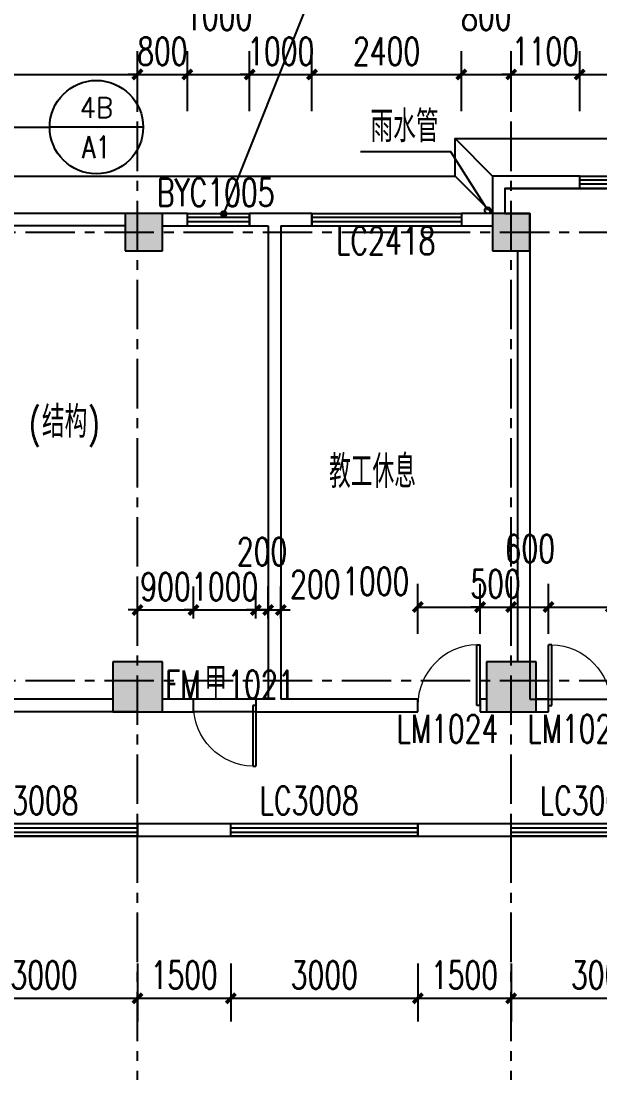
# Model space of a CAD drawing. Header units: millimetres. Extents: x -1048436 to -185795, y -983427 to 400387.
# Drawn here: x -743233 to -733938, y -491594 to -474706 of the extents above; entities that cross this region are included whole.
import ezdxf
from ezdxf.enums import TextEntityAlignment as Align

# ---------------------------------------------------------------- set-up
doc = ezdxf.new("R2010")
doc.units = ezdxf.units.MM
doc.header["$LTSCALE"] = 500
doc.linetypes.add('一层轴网$0$CENTER', pattern=[50.8, 31.75, -6.35, 6.35, -6.35])
for name, color, linetype in [('COLUMN', 254, 'Continuous'), ('DIM_LEAD', 3, 'Continuous'), ('PUB_DIM', 3, 'Continuous'), ('PUB_HATCH', 8, 'Continuous'), ('PUB_TEXT', 7, 'Continuous'), ('WINDOW', 4, 'Continuous'), ('WINDOW_TEXT', 7, 'Continuous'), ('一层轴网$0$建-轴线', 1, '一层轴网$0$CENTER'), ('建-墙', 254, 'Continuous'), ('建-屋面-排水沟落水口', 175, 'Continuous'), ('建-文字', 4, 'Continuous'), ('建-符号', 13, 'Continuous'), ('建-符号-引出', 150, 'Continuous'), ('建-符号-门编号', 13, 'Continuous'), ('建-门扇', 32, 'Continuous'), ('景-平面-绿化填充', 56, 'Continuous')]:
    doc.layers.add(name, color=color, linetype=linetype)
doc.layers.add('建-非打-01', color=6, linetype='Continuous', plot=False)
doc.styles.add('_TCH_DIM', font='SIMPLEX', dxfattribs={"bigfont": 'GBCBIG'})
doc.styles.add('_TCH_DIM_T3', font='SIMPLEX', dxfattribs={"width": 0.705882, "bigfont": 'GBCBIG'})
doc.styles.add('_TCH_WINDOW', font='SIMPLEX', dxfattribs={"height": 3.5, "bigfont": 'GBCBIG'})
doc.styles.add('XD2008', font='xd-hzs.shx', dxfattribs={"width": 0.7, "bigfont": 'xd-hztxt.shx'})
doc.dimstyles.new('_TCH_ARCH&&150', dxfattribs={"dimtxt": 446.25, "dimasz": 150, "dimexe": 375, "dimexo": 450, "dimgap": 150, "dimtad": 1, "dimdec": 0, "dimzin": 0, "dimdsep": 46, "dimtxsty": '_TCH_DIM_T3', "dimblk": 'ARCHTICK', "dimcen": 0.09, "dimclrt": 7, "dimazin": 2, "dimtfac": 1, "dimtdec": 0, "dimtix": 1, "dimtmove": 2, "dimatfit": 3, "dimldrblk": 'ARCHTICK', "dimfxl": 1, "dimtolj": 1, "dimtzin": 0, "dimarcsym": 0})

# ---------------------------------------------------------------- blocks, each defined once
blk = doc.blocks.new('fdhgh')
at = {"layer": '景-平面-绿化填充'}
h = blk.add_hatch(dxfattribs=at)
h.set_pattern_fill('GRASS', color=256, scale=500, style=0)
h.set_pattern_definition([(90, (-26937.1, -803185.1), (-997.7955, 997.7955), [264.5807, -1731.0102]), (45, (-26937.1, -803185.1), (-997.7962, 997.7962), [264.5807, -1146.5161]), (135, (-26937.1, -803185.1), (-997.7962, -997.7962), [264.5807, -1146.5161])])
edge = h.paths.add_edge_path()
edge.add_line((-1391918, -533384), (-1391918, -500074))
edge.add_line((-1391918, -500074), (-1392920, -492192))
edge.add_line((-1392920, -492192), (-1460021, -492192))
edge.add_line((-1460021, -492192), (-1460021, -494283))
edge.add_arc((-1458021, -494283), 2000, 180, 270)
edge.add_line((-1458021, -496283), (-1434821, -496283))
edge.add_line((-1434821, -496283), (-1434821, -501283))
edge.add_line((-1434821, -501283), (-1452821, -501283))
edge.add_line((-1452821, -501283), (-1452821, -499283))
edge.add_line((-1452821, -499283), (-1458021, -499283))
edge.add_arc((-1458021, -501283), 2000, 90, 180)
edge.add_line((-1460021, -501283), (-1460021, -502283))
edge.add_line((-1460021, -502283), (-1406458, -502283))
edge.add_line((-1406458, -502283), (-1405476, -509988))
edge.add_line((-1405476, -509988), (-1405271, -509962))
edge.add_arc((-1405406, -508971), 1000, 277.7235, 360)
edge.add_line((-1404406, -508971), (-1404666, -506861))
edge.add_line((-1404666, -506861), (-1395440, -505688))
edge.add_line((-1395440, -505688), (-1393762, -518881))
edge.add_line((-1393762, -518881), (-1399615, -519626))
edge.add_arc((-1399489, -520618), 1000, 97.2475, 187.2475)
edge.add_line((-1400481, -520744), (-1400418, -521240))
edge.add_line((-1400418, -521240), (-1393573, -520369))
edge.add_line((-1393573, -520369), (-1391918, -533384))
edge = h.paths.add_edge_path()
edge.add_line((-1460644, -592730), (-1436235, -592730))
edge.add_line((-1436235, -592730), (-1436235, -590271))
edge.add_line((-1436235, -590271), (-1440973, -590271))
edge.add_line((-1440973, -590271), (-1440973, -582660))
edge.add_line((-1440973, -582660), (-1449771, -582659))
edge.add_line((-1449771, -582659), (-1449771, -583259))
edge.add_line((-1449771, -583259), (-1463873, -583259))
edge.add_line((-1463873, -583259), (-1463873, -584960))
edge.add_line((-1463873, -584960), (-1474580, -584960))
edge.add_line((-1474580, -584960), (-1476321, -583426))
edge.add_line((-1476321, -583426), (-1476321, -574192))
edge.add_line((-1476321, -574192), (-1481371, -574192))
edge.add_line((-1481371, -574192), (-1481371, -577350))
edge.add_arc((-1472371, -577350), 9000, 180, 247.0886)
edge.add_line((-1475875, -585640), (-1464599, -590406))
edge.add_arc((-1467358, -599627), 9626, 45.7713, 73.3481, ccw=False)
blk = doc.blocks.new('一层轴网')
at = {"layer": '一层轴网$0$建-轴线', "ltscale": 0.05}
for p, q in [((-2500, 27000), (36300, 27000)), ((-2500, 19800), (77110, 19800))]:
    blk.add_line(p, q, dxfattribs=at)
for points in [[(12000, -2500), (12000, 29500)], [(18000, -2500), (18000, 29500)]]:
    blk.add_lwpolyline(points, dxfattribs=at)
blk = doc.blocks.new('A$C06EE1D4D')
at = {"layer": 'DIM_LEAD'}
for p, q in [((85489, 63711), (84039, 63711)), ((86081, 62775), (85489, 63711))]:
    blk.add_line(p, q, dxfattribs=at)
at = {"layer": '建-屋面-排水沟落水口'}
blk.add_circle((86081, 62775), 50, dxfattribs=at)
at = {"layer": 'PUB_TEXT', "style": '_TCH_DIM'}
blk.add_text('雨水管', height=506.4, dxfattribs=at).set_placement((84197, 63868))
blk = doc.blocks.new('_ArchTick')
at = {"color": 0, "linetype": 'ByBlock', "const_width": 0.4}
blk.add_lwpolyline([(-0.5, -0.5), (0.5, 0.5)], dxfattribs=at)
blk = doc.blocks.new('*D1808')
at = {"layer": 'Defpoints', "color": 0, "transparency": 16777216}
for p in [(-735863, -484114), (-736863, -484994), (-735863, -484994)]:
    blk.add_point(p, dxfattribs=at)
at = {"layer": 'PUB_DIM', "color": 0, "lineweight": -2, "transparency": 16777216}
for p, q in [((-736863, -484544), (-736863, -483739)), ((-735863, -484544), (-735863, -483739)), ((-736863, -484114), (-735863, -484114))]:
    blk.add_line(p, q, dxfattribs=at)
at = {"layer": 'PUB_DIM', "color": 0, "lineweight": -2, "transparency": 16777216, "xscale": 150, "yscale": 150, "zscale": 150, "rotation": 180}
blk.add_blockref('_ArchTick', (-736863, -484114), dxfattribs=at)
at = {"layer": 'PUB_DIM', "color": 0, "lineweight": -2, "transparency": 16777216, "xscale": 150, "yscale": 150, "zscale": 150}
blk.add_blockref('_ArchTick', (-735863, -484114), dxfattribs=at)
at = {"layer": 'PUB_DIM', "color": 7, "transparency": 16777216, "insert": (-737538, -483701), "char_height": 446.2, "attachment_point": 5, "style": '_TCH_DIM_T3'}
blk.add_mtext('\\A1;1000', dxfattribs=at)
blk = doc.blocks.new('*D1809')
at = {"layer": 'Defpoints', "color": 0, "transparency": 16777216}
for p in [(-735363, -484114), (-735863, -484994), (-735363, -484994)]:
    blk.add_point(p, dxfattribs=at)
at = {"layer": 'PUB_DIM', "color": 0, "lineweight": -2, "transparency": 16777216}
for p, q in [((-735863, -484544), (-735863, -483739)), ((-735363, -484544), (-735363, -483739)), ((-735863, -484114), (-736013, -484114)), ((-735863, -484114), (-735363, -484114)), ((-735363, -484114), (-735213, -484114))]:
    blk.add_line(p, q, dxfattribs=at)
at = {"layer": 'PUB_DIM', "color": 0, "lineweight": -2, "transparency": 16777216, "xscale": 150, "yscale": 150, "zscale": 150}
blk.add_blockref('_ArchTick', (-735863, -484114), dxfattribs=at)
at = {"layer": 'PUB_DIM', "color": 0, "lineweight": -2, "transparency": 16777216, "xscale": 150, "yscale": 150, "zscale": 150, "rotation": 180}
blk.add_blockref('_ArchTick', (-735363, -484114), dxfattribs=at)
at = {"layer": 'PUB_DIM', "color": 7, "transparency": 16777216, "insert": (-735613, -483741), "char_height": 446.2, "attachment_point": 5, "style": '_TCH_DIM_T3'}
blk.add_mtext('\\A1;500', dxfattribs=at)
blk = doc.blocks.new('*D1810')
at = {"layer": 'Defpoints', "color": 0, "transparency": 16777216}
for p in [(-734763, -484114), (-735363, -484994), (-734763, -484994)]:
    blk.add_point(p, dxfattribs=at)
at = {"layer": 'PUB_DIM', "color": 0, "lineweight": -2, "transparency": 16777216}
for p, q in [((-735363, -484544), (-735363, -483739)), ((-734763, -484544), (-734763, -483739)), ((-735363, -484114), (-734763, -484114))]:
    blk.add_line(p, q, dxfattribs=at)
at = {"layer": 'PUB_DIM', "color": 0, "lineweight": -2, "transparency": 16777216, "xscale": 150, "yscale": 150, "zscale": 150, "rotation": 180}
blk.add_blockref('_ArchTick', (-735363, -484114), dxfattribs=at)
at = {"layer": 'PUB_DIM', "color": 0, "lineweight": -2, "transparency": 16777216, "xscale": 150, "yscale": 150, "zscale": 150}
blk.add_blockref('_ArchTick', (-734763, -484114), dxfattribs=at)
at = {"layer": 'PUB_DIM', "color": 7, "transparency": 16777216, "insert": (-735063, -483176), "char_height": 446.2, "attachment_point": 5, "style": '_TCH_DIM_T3'}
blk.add_mtext('\\A1;600', dxfattribs=at)
blk = doc.blocks.new('*D1811')
at = {"layer": 'Defpoints', "color": 0, "transparency": 16777216}
for p in [(-733763, -484114), (-734763, -484994), (-733763, -484994)]:
    blk.add_point(p, dxfattribs=at)
at = {"layer": 'PUB_DIM', "color": 0, "lineweight": -2, "transparency": 16777216}
for p, q in [((-734763, -484544), (-734763, -483739)), ((-733763, -484544), (-733763, -483739)), ((-734763, -484114), (-733763, -484114))]:
    blk.add_line(p, q, dxfattribs=at)
at = {"layer": 'PUB_DIM', "color": 0, "lineweight": -2, "transparency": 16777216, "xscale": 150, "yscale": 150, "zscale": 150, "rotation": 180}
blk.add_blockref('_ArchTick', (-734763, -484114), dxfattribs=at)
at = {"layer": 'PUB_DIM', "color": 0, "lineweight": -2, "transparency": 16777216, "xscale": 150, "yscale": 150, "zscale": 150}
blk.add_blockref('_ArchTick', (-733763, -484114), dxfattribs=at)
at = {"layer": 'PUB_DIM', "color": 7, "transparency": 16777216, "insert": (-733088, -483701), "char_height": 446.2, "attachment_point": 5, "style": '_TCH_DIM_T3'}
blk.add_mtext('\\A1;1000', dxfattribs=at)
blk = doc.blocks.new('*D1837')
at = {"layer": 'Defpoints', "color": 0, "transparency": 16777216}
for p in [(-744363, -489388), (-741363, -489388), (-741363, -490395)]:
    blk.add_point(p, dxfattribs=at)
at = {"layer": 'PUB_DIM', "color": 0, "lineweight": -2, "transparency": 16777216}
for p, q in [((-744363, -489838), (-744363, -490770)), ((-741363, -489838), (-741363, -490770)), ((-744363, -490395), (-741363, -490395))]:
    blk.add_line(p, q, dxfattribs=at)
at = {"layer": 'PUB_DIM', "color": 0, "lineweight": -2, "transparency": 16777216, "xscale": 150, "yscale": 150, "zscale": 150, "rotation": 180}
blk.add_blockref('_ArchTick', (-744363, -490395), dxfattribs=at)
at = {"layer": 'PUB_DIM', "color": 0, "lineweight": -2, "transparency": 16777216, "xscale": 150, "yscale": 150, "zscale": 150}
blk.add_blockref('_ArchTick', (-741363, -490395), dxfattribs=at)
at = {"layer": 'PUB_DIM', "color": 7, "transparency": 16777216, "insert": (-742863, -490022), "char_height": 446.2, "attachment_point": 5, "style": '_TCH_DIM_T3'}
blk.add_mtext('\\A1;3000', dxfattribs=at)
blk = doc.blocks.new('*D1838')
at = {"layer": 'Defpoints', "color": 0, "transparency": 16777216}
for p in [(-741363, -489388), (-739863, -489388), (-739863, -490395)]:
    blk.add_point(p, dxfattribs=at)
at = {"layer": 'PUB_DIM', "color": 0, "lineweight": -2, "transparency": 16777216}
for p, q in [((-741363, -489838), (-741363, -490770)), ((-739863, -489838), (-739863, -490770)), ((-741363, -490395), (-739863, -490395))]:
    blk.add_line(p, q, dxfattribs=at)
at = {"layer": 'PUB_DIM', "color": 0, "lineweight": -2, "transparency": 16777216, "xscale": 150, "yscale": 150, "zscale": 150, "rotation": 180}
blk.add_blockref('_ArchTick', (-741363, -490395), dxfattribs=at)
at = {"layer": 'PUB_DIM', "color": 0, "lineweight": -2, "transparency": 16777216, "xscale": 150, "yscale": 150, "zscale": 150}
blk.add_blockref('_ArchTick', (-739863, -490395), dxfattribs=at)
at = {"layer": 'PUB_DIM', "color": 7, "transparency": 16777216, "insert": (-740613, -490022), "char_height": 446.2, "attachment_point": 5, "style": '_TCH_DIM_T3'}
blk.add_mtext('\\A1;1500', dxfattribs=at)
blk = doc.blocks.new('*D1839')
at = {"layer": 'Defpoints', "color": 0, "transparency": 16777216}
for p in [(-739863, -489388), (-736863, -489388), (-736863, -490395)]:
    blk.add_point(p, dxfattribs=at)
at = {"layer": 'PUB_DIM', "color": 0, "lineweight": -2, "transparency": 16777216}
for p, q in [((-739863, -489838), (-739863, -490770)), ((-736863, -489838), (-736863, -490770)), ((-739863, -490395), (-736863, -490395))]:
    blk.add_line(p, q, dxfattribs=at)
at = {"layer": 'PUB_DIM', "color": 0, "lineweight": -2, "transparency": 16777216, "xscale": 150, "yscale": 150, "zscale": 150, "rotation": 180}
blk.add_blockref('_ArchTick', (-739863, -490395), dxfattribs=at)
at = {"layer": 'PUB_DIM', "color": 0, "lineweight": -2, "transparency": 16777216, "xscale": 150, "yscale": 150, "zscale": 150}
blk.add_blockref('_ArchTick', (-736863, -490395), dxfattribs=at)
at = {"layer": 'PUB_DIM', "color": 7, "transparency": 16777216, "insert": (-738363, -490022), "char_height": 446.2, "attachment_point": 5, "style": '_TCH_DIM_T3'}
blk.add_mtext('\\A1;3000', dxfattribs=at)
blk = doc.blocks.new('*D1840')
at = {"layer": 'Defpoints', "color": 0, "transparency": 16777216}
for p in [(-736863, -489388), (-735363, -489388), (-735363, -490395)]:
    blk.add_point(p, dxfattribs=at)
at = {"layer": 'PUB_DIM', "color": 0, "lineweight": -2, "transparency": 16777216}
for p, q in [((-736863, -489838), (-736863, -490770)), ((-735363, -489838), (-735363, -490770)), ((-736863, -490395), (-735363, -490395))]:
    blk.add_line(p, q, dxfattribs=at)
at = {"layer": 'PUB_DIM', "color": 0, "lineweight": -2, "transparency": 16777216, "xscale": 150, "yscale": 150, "zscale": 150, "rotation": 180}
blk.add_blockref('_ArchTick', (-736863, -490395), dxfattribs=at)
at = {"layer": 'PUB_DIM', "color": 0, "lineweight": -2, "transparency": 16777216, "xscale": 150, "yscale": 150, "zscale": 150}
blk.add_blockref('_ArchTick', (-735363, -490395), dxfattribs=at)
at = {"layer": 'PUB_DIM', "color": 7, "transparency": 16777216, "insert": (-736113, -490022), "char_height": 446.2, "attachment_point": 5, "style": '_TCH_DIM_T3'}
blk.add_mtext('\\A1;1500', dxfattribs=at)
blk = doc.blocks.new('*D1841')
at = {"layer": 'Defpoints', "color": 0, "transparency": 16777216}
for p in [(-735363, -489388), (-732363, -489388), (-732363, -490395)]:
    blk.add_point(p, dxfattribs=at)
at = {"layer": 'PUB_DIM', "color": 0, "lineweight": -2, "transparency": 16777216}
for p, q in [((-735363, -489838), (-735363, -490770)), ((-732363, -489838), (-732363, -490770)), ((-735363, -490395), (-732363, -490395))]:
    blk.add_line(p, q, dxfattribs=at)
at = {"layer": 'PUB_DIM', "color": 0, "lineweight": -2, "transparency": 16777216, "xscale": 150, "yscale": 150, "zscale": 150, "rotation": 180}
blk.add_blockref('_ArchTick', (-735363, -490395), dxfattribs=at)
at = {"layer": 'PUB_DIM', "color": 0, "lineweight": -2, "transparency": 16777216, "xscale": 150, "yscale": 150, "zscale": 150}
blk.add_blockref('_ArchTick', (-732363, -490395), dxfattribs=at)
at = {"layer": 'PUB_DIM', "color": 7, "transparency": 16777216, "insert": (-733863, -490022), "char_height": 446.2, "attachment_point": 5, "style": '_TCH_DIM_T3'}
blk.add_mtext('\\A1;3000', dxfattribs=at)
blk = doc.blocks.new('*D1853')
at = {"layer": 'Defpoints', "color": 0, "transparency": 16777216}
for p in [(-741363, -475564), (-747363, -476605), (-741363, -476605)]:
    blk.add_point(p, dxfattribs=at)
at = {"layer": 'PUB_DIM', "color": 0, "lineweight": -2, "transparency": 16777216}
for p, q in [((-747363, -476155), (-747363, -475189)), ((-741363, -476155), (-741363, -475189)), ((-747363, -475564), (-741363, -475564))]:
    blk.add_line(p, q, dxfattribs=at)
at = {"layer": 'PUB_DIM', "color": 0, "lineweight": -2, "transparency": 16777216, "xscale": 150, "yscale": 150, "zscale": 150, "rotation": 180}
blk.add_blockref('_ArchTick', (-747363, -475564), dxfattribs=at)
at = {"layer": 'PUB_DIM', "color": 0, "lineweight": -2, "transparency": 16777216, "xscale": 150, "yscale": 150, "zscale": 150}
blk.add_blockref('_ArchTick', (-741363, -475564), dxfattribs=at)
at = {"layer": 'PUB_DIM', "color": 7, "transparency": 16777216, "insert": (-744363, -475191), "char_height": 446.2, "attachment_point": 5, "style": '_TCH_DIM_T3'}
blk.add_mtext('\\A1;6000', dxfattribs=at)
blk = doc.blocks.new('*D1854')
at = {"layer": 'Defpoints', "color": 0, "transparency": 16777216}
for p in [(-740562, -475564), (-741363, -476605), (-740562, -476605)]:
    blk.add_point(p, dxfattribs=at)
at = {"layer": 'PUB_DIM', "color": 0, "lineweight": -2, "transparency": 16777216}
for p, q in [((-741363, -476155), (-741363, -475189)), ((-740562, -476155), (-740562, -475189)), ((-741363, -475564), (-741513, -475564)), ((-741363, -475564), (-740562, -475564)), ((-740562, -475564), (-740412, -475564))]:
    blk.add_line(p, q, dxfattribs=at)
at = {"layer": 'PUB_DIM', "color": 0, "lineweight": -2, "transparency": 16777216, "xscale": 150, "yscale": 150, "zscale": 150}
blk.add_blockref('_ArchTick', (-741363, -475564), dxfattribs=at)
at = {"layer": 'PUB_DIM', "color": 0, "lineweight": -2, "transparency": 16777216, "xscale": 150, "yscale": 150, "zscale": 150, "rotation": 180}
blk.add_blockref('_ArchTick', (-740562, -475564), dxfattribs=at)
at = {"layer": 'PUB_DIM', "color": 7, "transparency": 16777216, "insert": (-740963, -475191), "char_height": 446.2, "attachment_point": 5, "style": '_TCH_DIM_T3'}
blk.add_mtext('\\A1;800', dxfattribs=at)
blk = doc.blocks.new('*D1855')
at = {"layer": 'Defpoints', "color": 0, "transparency": 16777216}
for p in [(-739562, -475564), (-740562, -476605), (-739562, -476605)]:
    blk.add_point(p, dxfattribs=at)
at = {"layer": 'PUB_DIM', "color": 0, "lineweight": -2, "transparency": 16777216}
for p, q in [((-740562, -476155), (-740562, -475189)), ((-739562, -476155), (-739562, -475189)), ((-740562, -475564), (-739562, -475564))]:
    blk.add_line(p, q, dxfattribs=at)
at = {"layer": 'PUB_DIM', "color": 0, "lineweight": -2, "transparency": 16777216, "xscale": 150, "yscale": 150, "zscale": 150, "rotation": 180}
blk.add_blockref('_ArchTick', (-740562, -475564), dxfattribs=at)
at = {"layer": 'PUB_DIM', "color": 0, "lineweight": -2, "transparency": 16777216, "xscale": 150, "yscale": 150, "zscale": 150}
blk.add_blockref('_ArchTick', (-739562, -475564), dxfattribs=at)
at = {"layer": 'PUB_DIM', "color": 7, "transparency": 16777216, "insert": (-740061, -474627), "char_height": 446.2, "attachment_point": 5, "style": '_TCH_DIM_T3'}
blk.add_mtext('\\A1;1000', dxfattribs=at)
blk = doc.blocks.new('*D1856')
at = {"layer": 'Defpoints', "color": 0, "transparency": 16777216}
for p in [(-738563, -475564), (-739562, -476605), (-738563, -476605)]:
    blk.add_point(p, dxfattribs=at)
at = {"layer": 'PUB_DIM', "color": 0, "lineweight": -2, "transparency": 16777216}
for p, q in [((-739562, -476155), (-739562, -475189)), ((-738563, -476155), (-738563, -475189)), ((-739562, -475564), (-739712, -475564)), ((-739562, -475564), (-738563, -475564)), ((-738563, -475564), (-738413, -475564))]:
    blk.add_line(p, q, dxfattribs=at)
at = {"layer": 'PUB_DIM', "color": 0, "lineweight": -2, "transparency": 16777216, "xscale": 150, "yscale": 150, "zscale": 150}
blk.add_blockref('_ArchTick', (-739562, -475564), dxfattribs=at)
at = {"layer": 'PUB_DIM', "color": 0, "lineweight": -2, "transparency": 16777216, "xscale": 150, "yscale": 150, "zscale": 150, "rotation": 180}
blk.add_blockref('_ArchTick', (-738563, -475564), dxfattribs=at)
at = {"layer": 'PUB_DIM', "color": 7, "transparency": 16777216, "insert": (-739063, -475191), "char_height": 446.2, "attachment_point": 5, "style": '_TCH_DIM_T3'}
blk.add_mtext('\\A1;1000', dxfattribs=at)
blk = doc.blocks.new('*D1857')
at = {"layer": 'Defpoints', "color": 0, "transparency": 16777216}
for p in [(-736163, -475564), (-738563, -476605), (-736163, -476605)]:
    blk.add_point(p, dxfattribs=at)
at = {"layer": 'PUB_DIM', "color": 0, "lineweight": -2, "transparency": 16777216}
for p, q in [((-738563, -476155), (-738563, -475189)), ((-736163, -476155), (-736163, -475189)), ((-738563, -475564), (-736163, -475564))]:
    blk.add_line(p, q, dxfattribs=at)
at = {"layer": 'PUB_DIM', "color": 0, "lineweight": -2, "transparency": 16777216, "xscale": 150, "yscale": 150, "zscale": 150, "rotation": 180}
blk.add_blockref('_ArchTick', (-738563, -475564), dxfattribs=at)
at = {"layer": 'PUB_DIM', "color": 0, "lineweight": -2, "transparency": 16777216, "xscale": 150, "yscale": 150, "zscale": 150}
blk.add_blockref('_ArchTick', (-736163, -475564), dxfattribs=at)
at = {"layer": 'PUB_DIM', "color": 7, "transparency": 16777216, "insert": (-737363, -475191), "char_height": 446.2, "attachment_point": 5, "style": '_TCH_DIM_T3'}
blk.add_mtext('\\A1;2400', dxfattribs=at)
blk = doc.blocks.new('*D1858')
at = {"layer": 'Defpoints', "color": 0, "transparency": 16777216}
for p in [(-735363, -475564), (-736163, -476605), (-735363, -476605)]:
    blk.add_point(p, dxfattribs=at)
at = {"layer": 'PUB_DIM', "color": 0, "lineweight": -2, "transparency": 16777216}
for p, q in [((-736163, -476155), (-736163, -475189)), ((-735363, -476155), (-735363, -475189)), ((-736163, -475564), (-735363, -475564))]:
    blk.add_line(p, q, dxfattribs=at)
at = {"layer": 'PUB_DIM', "color": 0, "lineweight": -2, "transparency": 16777216, "xscale": 150, "yscale": 150, "zscale": 150, "rotation": 180}
blk.add_blockref('_ArchTick', (-736163, -475564), dxfattribs=at)
at = {"layer": 'PUB_DIM', "color": 0, "lineweight": -2, "transparency": 16777216, "xscale": 150, "yscale": 150, "zscale": 150}
blk.add_blockref('_ArchTick', (-735363, -475564), dxfattribs=at)
at = {"layer": 'PUB_DIM', "color": 7, "transparency": 16777216, "insert": (-735763, -474627), "char_height": 446.2, "attachment_point": 5, "style": '_TCH_DIM_T3'}
blk.add_mtext('\\A1;800', dxfattribs=at)
blk = doc.blocks.new('*D1859')
at = {"layer": 'Defpoints', "color": 0, "transparency": 16777216}
for p in [(-734263, -475564), (-735363, -476605), (-734263, -476605)]:
    blk.add_point(p, dxfattribs=at)
at = {"layer": 'PUB_DIM', "color": 0, "lineweight": -2, "transparency": 16777216}
for p, q in [((-735363, -476155), (-735363, -475189)), ((-734263, -476155), (-734263, -475189)), ((-735363, -475564), (-735513, -475564)), ((-735363, -475564), (-734263, -475564)), ((-734263, -475564), (-734113, -475564))]:
    blk.add_line(p, q, dxfattribs=at)
at = {"layer": 'PUB_DIM', "color": 0, "lineweight": -2, "transparency": 16777216, "xscale": 150, "yscale": 150, "zscale": 150}
blk.add_blockref('_ArchTick', (-735363, -475564), dxfattribs=at)
at = {"layer": 'PUB_DIM', "color": 0, "lineweight": -2, "transparency": 16777216, "xscale": 150, "yscale": 150, "zscale": 150, "rotation": 180}
blk.add_blockref('_ArchTick', (-734263, -475564), dxfattribs=at)
at = {"layer": 'PUB_DIM', "color": 7, "transparency": 16777216, "insert": (-734813, -475191), "char_height": 446.2, "attachment_point": 5, "style": '_TCH_DIM_T3'}
blk.add_mtext('\\A1;1100', dxfattribs=at)
blk = doc.blocks.new('*D1860')
at = {"layer": 'Defpoints', "color": 0, "transparency": 16777216}
for p in [(-729363, -475564), (-734263, -476605), (-729363, -476605)]:
    blk.add_point(p, dxfattribs=at)
at = {"layer": 'PUB_DIM', "color": 0, "lineweight": -2, "transparency": 16777216}
for p, q in [((-734263, -476155), (-734263, -475189)), ((-729363, -476155), (-729363, -475189)), ((-734263, -475564), (-729363, -475564))]:
    blk.add_line(p, q, dxfattribs=at)
at = {"layer": 'PUB_DIM', "color": 0, "lineweight": -2, "transparency": 16777216, "xscale": 150, "yscale": 150, "zscale": 150, "rotation": 180}
blk.add_blockref('_ArchTick', (-734263, -475564), dxfattribs=at)
at = {"layer": 'PUB_DIM', "color": 0, "lineweight": -2, "transparency": 16777216, "xscale": 150, "yscale": 150, "zscale": 150}
blk.add_blockref('_ArchTick', (-729363, -475564), dxfattribs=at)
at = {"layer": 'PUB_DIM', "color": 7, "transparency": 16777216, "insert": (-731813, -475191), "char_height": 446.2, "attachment_point": 5, "style": '_TCH_DIM_T3'}
blk.add_mtext('\\A1;4900', dxfattribs=at)
blk = doc.blocks.new('*D1874')
at = {"layer": 'Defpoints', "color": 0, "transparency": 16777216}
for p in [(-740463, -484161), (-741363, -484749), (-740463, -484749)]:
    blk.add_point(p, dxfattribs=at)
at = {"layer": 'PUB_DIM', "color": 0, "lineweight": -2, "transparency": 16777216}
for p, q in [((-741363, -484299), (-741363, -483786)), ((-740463, -484299), (-740463, -483786)), ((-741363, -484161), (-741513, -484161)), ((-741363, -484161), (-740463, -484161)), ((-740463, -484161), (-740313, -484161))]:
    blk.add_line(p, q, dxfattribs=at)
at = {"layer": 'PUB_DIM', "color": 0, "lineweight": -2, "transparency": 16777216, "xscale": 150, "yscale": 150, "zscale": 150}
blk.add_blockref('_ArchTick', (-741363, -484161), dxfattribs=at)
at = {"layer": 'PUB_DIM', "color": 0, "lineweight": -2, "transparency": 16777216, "xscale": 150, "yscale": 150, "zscale": 150, "rotation": 180}
blk.add_blockref('_ArchTick', (-740463, -484161), dxfattribs=at)
at = {"layer": 'PUB_DIM', "color": 7, "transparency": 16777216, "insert": (-740913, -483788), "char_height": 446.2, "attachment_point": 5, "style": '_TCH_DIM_T3'}
blk.add_mtext('\\A1;900', dxfattribs=at)
blk = doc.blocks.new('*D1875')
at = {"layer": 'Defpoints', "color": 0, "transparency": 16777216}
for p in [(-739463, -484161), (-740463, -484749), (-739463, -484749)]:
    blk.add_point(p, dxfattribs=at)
at = {"layer": 'PUB_DIM', "color": 0, "lineweight": -2, "transparency": 16777216}
for p, q in [((-740463, -484299), (-740463, -483786)), ((-739463, -484299), (-739463, -483786)), ((-740463, -484161), (-740613, -484161)), ((-740463, -484161), (-739463, -484161)), ((-739463, -484161), (-739313, -484161))]:
    blk.add_line(p, q, dxfattribs=at)
at = {"layer": 'PUB_DIM', "color": 0, "lineweight": -2, "transparency": 16777216, "xscale": 150, "yscale": 150, "zscale": 150}
blk.add_blockref('_ArchTick', (-740463, -484161), dxfattribs=at)
at = {"layer": 'PUB_DIM', "color": 0, "lineweight": -2, "transparency": 16777216, "xscale": 150, "yscale": 150, "zscale": 150, "rotation": 180}
blk.add_blockref('_ArchTick', (-739463, -484161), dxfattribs=at)
at = {"layer": 'PUB_DIM', "color": 7, "transparency": 16777216, "insert": (-739963, -483788), "char_height": 446.2, "attachment_point": 5, "style": '_TCH_DIM_T3'}
blk.add_mtext('\\A1;1000', dxfattribs=at)
blk = doc.blocks.new('*D1876')
at = {"layer": 'Defpoints', "color": 0, "transparency": 16777216}
for p in [(-739263, -484161), (-739463, -484749), (-739263, -484749)]:
    blk.add_point(p, dxfattribs=at)
at = {"layer": 'PUB_DIM', "color": 0, "lineweight": -2, "transparency": 16777216}
for p, q in [((-739463, -484299), (-739463, -483786)), ((-739263, -484299), (-739263, -483786)), ((-739463, -484161), (-739613, -484161)), ((-739463, -484161), (-739263, -484161)), ((-739263, -484161), (-739113, -484161))]:
    blk.add_line(p, q, dxfattribs=at)
at = {"layer": 'PUB_DIM', "color": 0, "lineweight": -2, "transparency": 16777216, "xscale": 150, "yscale": 150, "zscale": 150}
blk.add_blockref('_ArchTick', (-739463, -484161), dxfattribs=at)
at = {"layer": 'PUB_DIM', "color": 0, "lineweight": -2, "transparency": 16777216, "xscale": 150, "yscale": 150, "zscale": 150, "rotation": 180}
blk.add_blockref('_ArchTick', (-739263, -484161), dxfattribs=at)
at = {"layer": 'PUB_DIM', "color": 7, "transparency": 16777216, "insert": (-739363, -483224), "char_height": 446.2, "attachment_point": 5, "style": '_TCH_DIM_T3'}
blk.add_mtext('\\A1;200', dxfattribs=at)
blk = doc.blocks.new('*D1877')
at = {"layer": 'Defpoints', "color": 0, "transparency": 16777216}
for p in [(-739063, -484161), (-739263, -484749), (-739063, -484749)]:
    blk.add_point(p, dxfattribs=at)
at = {"layer": 'PUB_DIM', "color": 0, "lineweight": -2, "transparency": 16777216}
for p, q in [((-739263, -484299), (-739263, -483786)), ((-739063, -484299), (-739063, -483786)), ((-739263, -484161), (-739413, -484161)), ((-739263, -484161), (-739063, -484161)), ((-739063, -484161), (-738913, -484161))]:
    blk.add_line(p, q, dxfattribs=at)
at = {"layer": 'PUB_DIM', "color": 0, "lineweight": -2, "transparency": 16777216, "xscale": 150, "yscale": 150, "zscale": 150}
blk.add_blockref('_ArchTick', (-739263, -484161), dxfattribs=at)
at = {"layer": 'PUB_DIM', "color": 0, "lineweight": -2, "transparency": 16777216, "xscale": 150, "yscale": 150, "zscale": 150, "rotation": 180}
blk.add_blockref('_ArchTick', (-739063, -484161), dxfattribs=at)
at = {"layer": 'PUB_DIM', "color": 7, "transparency": 16777216, "insert": (-738508, -483749), "char_height": 446.2, "attachment_point": 5, "style": '_TCH_DIM_T3'}
blk.add_mtext('\\A1;200', dxfattribs=at)
blk = doc.blocks.new('$DorLib2D$00000001')
for p, q in [((0.45, 0.975), (0.5, 0.975)), ((0.45, 0), (0.45, 0.975)), ((0.5, 0), (0.5, 0.975)), ((0.5, 0), (0.45, 0))]:
    blk.add_line(p, q)
at = {"lineweight": 13}
blk.add_arc((0.475, 0), 0.975, 91.4693, 180, dxfattribs=at)
blk = doc.blocks.new('$TCHSYS$WIN2D')
for p, q in [((-0.5, 0.5), (0.5, 0.5)), ((-0.5, 0.5), (-0.5, -0.5)), ((0.5, 0.5), (0.5, -0.5)), ((0.5, 0.1667), (-0.5, 0.1667)), ((0.5, -0.1667), (-0.5, -0.1667)), ((-0.5, -0.5), (0.5, -0.5))]:
    blk.add_line(p, q)

msp = doc.modelspace()

# ---------------------------------------------------------------- hatches: boundary and pattern name
at = {"layer": 'PUB_HATCH'}
for points in [[(-741561.4, -477793.8), (-741561.4, -478393.8), (-740961.4, -478393.8), (-740961.4, -477793.8)], [(-735661.4, -477793.8), (-735661.4, -478393.8), (-735061.4, -478393.8), (-735061.4, -477793.8)], [(-741761.4, -484993.8), (-741761.4, -485793.8), (-740961.4, -485793.8), (-740961.4, -484993.8)], [(-735761.4, -484993.8), (-735761.4, -485793.8), (-734961.4, -485793.8), (-734961.4, -484993.8)]]:
    msp.add_hatch(color=256, dxfattribs=at).paths.add_polyline_path(points)

# ---------------------------------------------------------------- linework, layer by layer
at = {"layer": 'COLUMN'}
for p, q in [((-741561.4, -477793.8), (-741561.4, -478393.8)), ((-740961.4, -477793.8), (-741561.4, -477793.8)), ((-740961.4, -478393.8), (-740961.4, -477793.8)), ((-735661.4, -477793.8), (-735661.4, -478393.8)), ((-735061.4, -477793.8), (-735661.4, -477793.8)), ((-735061.4, -478393.8), (-735061.4, -477793.8)), ((-741561.4, -478393.8), (-740961.4, -478393.8)), ((-735661.4, -478393.8), (-735061.4, -478393.8)), ((-741761.4, -484993.8), (-741761.4, -485793.8)), ((-740961.4, -484993.8), (-741761.4, -484993.8)), ((-740961.4, -485793.8), (-740961.4, -484993.8)), ((-735761.4, -484993.8), (-735761.4, -485793.8)), ((-734961.4, -484993.8), (-735761.4, -484993.8)), ((-734961.4, -485793.8), (-734961.4, -484993.8)), ((-741761.4, -485793.8), (-740961.4, -485793.8)), ((-735761.4, -485793.8), (-734961.4, -485793.8))]:
    msp.add_line(p, q, dxfattribs=at)
at = {"layer": '建-墙'}
for p, q in [((-734262.7, -477194), (-735662.7, -477194)), ((-735662.7, -477194), (-735662.7, -477794)), ((-734262.7, -477394), (-734262.7, -477194)), ((-735462.7, -477394), (-734262.7, -477394)), ((-735462.7, -477394), (-735462.7, -477793.8)), ((-741561.4, -477794), (-747061.4, -477794)), ((-740562.4, -477794), (-740961.4, -477794)), ((-740562.4, -477994), (-740562.4, -477794)), ((-739162.7, -477794), (-739562.4, -477794)), ((-739562.4, -477794), (-739562.4, -477994)), ((-738562.8, -477794), (-739162.7, -477794)), ((-738562.8, -477994), (-738562.8, -477794)), ((-735662.7, -477794), (-736162.8, -477794)), ((-736162.8, -477794), (-736162.8, -477994)), ((-741561.4, -477994), (-747061.4, -477994)), ((-740961.4, -477994), (-740562.4, -477994)), ((-739562.4, -477994), (-739262.7, -477994)), ((-739262.7, -477994), (-739262.7, -485594)), ((-739062.7, -477994), (-739062.7, -485594)), ((-739062.7, -477994), (-738562.8, -477994)), ((-736162.8, -477994), (-735661.4, -477994)), ((-735262.7, -478393.8), (-735262.7, -484993.8)), ((-735062.7, -478393.8), (-735062.7, -484993.8)), ((-741761.4, -485594), (-746961.4, -485594)), ((-740462.7, -485594), (-740961.4, -485594)), ((-740462.7, -485794), (-740462.7, -485594)), ((-739262.7, -485594), (-739462.7, -485594)), ((-739462.7, -485594), (-739462.7, -485794)), ((-736862.7, -485594), (-739062.7, -485594)), ((-736862.7, -485794), (-736862.7, -485594)), ((-735761.4, -485594), (-735862.7, -485594)), ((-735862.7, -485594), (-735862.7, -485794)), ((-734762.7, -485594), (-734961.4, -485594)), ((-734762.7, -485794), (-734762.7, -485594)), ((-741362.7, -485794), (-747362.7, -485794)), ((-741362.7, -485794), (-740462.7, -485794)), ((-739462.7, -485794), (-739162.7, -485794)), ((-739162.7, -485794), (-736862.7, -485794)), ((-735862.7, -485794), (-735362.7, -485794)), ((-735362.7, -485794), (-734762.7, -485794)), ((-739862.7, -487594), (-741362.7, -487594)), ((-741362.7, -487594), (-741362.7, -487794)), ((-739862.7, -487794), (-739862.7, -487594)), ((-735362.7, -487594), (-736862.7, -487594)), ((-736862.7, -487594), (-736862.7, -487794)), ((-735362.7, -487794), (-735362.7, -487594)), ((-741362.7, -487794), (-739862.7, -487794)), ((-736862.7, -487794), (-735362.7, -487794))]:
    msp.add_line(p, q, dxfattribs=at)
at = {"layer": '建-屋面-排水沟落水口'}
for p, q in [((-736262.7, -476594), (-735662.7, -477194)), ((-736262.7, -477194), (-735662.7, -477794))]:
    msp.add_line(p, q, dxfattribs=at)
msp.add_lwpolyline([(-754287.7, -480594), (-754287.7, -477194), (-736262.7, -477194), (-736262.7, -476594), (-721737.7, -476594), (-721737.7, -477794), (-718636.7, -477794, 0.1609678), (-711247.6, -475351.9, 0.1609678)], format="xyb", dxfattribs=at)
at = {"layer": '建-符号'}
for p in [(-745187.8, -476409.4), (-741272.8, -476409.4)]:
    msp.add_line(p, (-742772.8, -476409.4), dxfattribs=at)
msp.add_circle((-742022.8, -476409.4), 750, dxfattribs=at)
at = {"layer": '建-符号-引出'}
msp.add_line((-739978, -477803.2), (-738072.1, -473035.9), dxfattribs=at)
at = {"layer": '建-符号-引出', "const_width": 60}
msp.add_lwpolyline([(-739989.1, -477831.1, 1), (-739966.8, -477775.3, 1)], format="xyb", close=True, dxfattribs=at)
at = {"layer": '建-门扇'}
for p, q in [((-739462.7, -485594), (-740462.7, -485594)), ((-739462.7, -485794), (-740462.7, -485794))]:
    msp.add_line(p, q, dxfattribs=at)
at = {"layer": '建-非打-01'}
msp.add_lwpolyline([(-735062.7, -485594), (-722512.7, -485594), (-722512.7, -477394), (-735462.7, -477394), (-735462.7, -477793.8), (-735061.4, -477793.8)], close=True, dxfattribs=at)
msp.add_lwpolyline([(-723112.7, -505194), (-750262.7, -505194), (-750262.7, -500794), (-747062.7, -500794), (-747062.7, -488694), (-744962.7, -488694), (-744962.7, -487794), (-731862.7, -487794), (-731862.7, -488694), (-729762.7, -488694), (-729762.7, -498794), (-727812.7, -498794), (-727812.7, -501444), (-723112.7, -501444), (-723112.7, -505194)], dxfattribs=at)

# ---------------------------------------------------------------- block references
for name, p in [('fdhgh', (720308.8, 77265.7)), ('一层轴网', (-753362.7, -505094)), ('A$C06EE1D4D', (-821819.6, -540518.5))]:
    msp.add_blockref(name, p)
at = {"layer": 'WINDOW'}
ref = msp.add_blockref('$TCHSYS$WIN2D', (-729187.7, -477294), dxfattribs=dict(at, xscale=-10150, yscale=200, zscale=-10150, rotation=179.9999999995922))
ref.add_attrib('A', 'LC10230', (-730147.7, -477142.1), dxfattribs={"layer": 'WINDOW_TEXT', "height": 446.25, "rotation": 360, "style": '_TCH_WINDOW', "width": 0.705882})
ref = msp.add_blockref('$TCHSYS$WIN2D', (-740062.4, -477894), dxfattribs=dict(at, xscale=-1000, yscale=200, zscale=-1000, rotation=179.9999999993362))
ref.add_attrib('A', 'BYC1005', (-741052.4, -477680.7), dxfattribs={"layer": 'WINDOW_TEXT', "height": 446.25, "rotation": 360, "style": '_TCH_WINDOW', "width": 0.705882})
ref = msp.add_blockref('$TCHSYS$WIN2D', (-737362.8, -477894), dxfattribs=dict(at, xscale=-2400, yscale=-200, zscale=-2400, rotation=179.9999999993358))
ref.add_attrib('A', 'LC2418', (-738172.8, -478456.3), dxfattribs={"layer": 'WINDOW_TEXT', "height": 446.25, "rotation": 360, "style": '_TCH_WINDOW', "width": 0.705882})
ref = msp.add_blockref('$TCHSYS$WIN2D', (-742862.7, -487694), dxfattribs=dict(at, xscale=-3000, yscale=-200, zscale=-3000))
ref.add_attrib('A', 'LC3008', (-743902.7, -487442.5), dxfattribs={"layer": 'WINDOW_TEXT', "height": 446.25, "style": '_TCH_WINDOW', "width": 0.705882})
ref = msp.add_blockref('$TCHSYS$WIN2D', (-738362.7, -487694), dxfattribs=dict(at, xscale=-3000, yscale=-200, zscale=-3000))
ref.add_attrib('A', 'LC3008', (-739402.7, -487442.5), dxfattribs={"layer": 'WINDOW_TEXT', "height": 446.25, "style": '_TCH_WINDOW', "width": 0.705882})
ref = msp.add_blockref('$TCHSYS$WIN2D', (-733862.7, -487694), dxfattribs=dict(at, xscale=-3000, yscale=-200, zscale=-3000))
ref.add_attrib('A', 'LC3008', (-734902.7, -487442.5), dxfattribs={"layer": 'WINDOW_TEXT', "height": 446.25, "style": '_TCH_WINDOW', "width": 0.705882})
at = {"layer": '建-门扇'}
ref = msp.add_blockref('$DorLib2D$00000001', (-736362.7, -485694), dxfattribs=dict(at, xscale=-1000, yscale=-1000, zscale=200, rotation=179.9999999994723))
ref.add_attrib('A', 'LM1024', (-737202.7, -486292.1), dxfattribs={"layer": '建-符号-门编号', "height": 446.25, "rotation": 360, "style": '_TCH_WINDOW', "width": 0.705882})
ref = msp.add_blockref('$DorLib2D$00000001', (-734262.7, -485694), dxfattribs=dict(at, xscale=1000, yscale=-1000, zscale=200, rotation=179.99999999957))
ref.add_attrib('A', 'LM1024', (-735102.7, -486292.1), dxfattribs={"layer": '建-符号-门编号', "height": 446.25, "rotation": 360, "style": '_TCH_WINDOW', "width": 0.705882})
at = {"layer": '建-门扇', "xscale": -1000, "yscale": 1000, "zscale": 200, "rotation": 179.9999999993375}
msp.add_blockref('$DorLib2D$00000001', (-739962.7, -485694), dxfattribs=at)

# ---------------------------------------------------------------- texts
at = {"layer": 'PUB_TEXT', "style": '_TCH_DIM'}
for s, height, p, p2 in [('4B', 329.48, (-742289.6, -476260.9), (-741756.1, -476260.9)), ('A1', 353.2, (-742249.9, -476907.3), (-741795.8, -476907.3))]:
    msp.add_text(s, height=height, dxfattribs=at).set_placement(p, p2, align=Align.FIT)
at = {"layer": '建-文字'}
for s, height, style, width, p in [('(', 446.2, '_TCH_DIM', 0.705882, (-743107.2, -481394.9)), (')', 446.2, '_TCH_DIM', 0.705882, (-742160, -481394.9)), ('教工休息', 525, 'XD2008', 0.7, (-738288, -482201.9))]:
    msp.add_text(s, height=height, dxfattribs=dict(at, style=style, width=width)).set_placement(p)
at = {"layer": '建-文字', "style": '_TCH_DIM'}
msp.add_text('结构', height=506.38, dxfattribs=at).set_placement((-742897.2, -481394.9))
at = {"layer": '建-符号-门编号', "style": '_TCH_WINDOW', "width": 0.705882}
for s, p in [('FM', (-740919.5, -485581.5)), ('1021', (-739920.9, -485581.5))]:
    msp.add_text(s, height=446.25, rotation=360, dxfattribs=at).set_placement(p)
at = {"layer": '建-符号-门编号', "style": '_TCH_WINDOW'}
msp.add_text('甲', height=506.4, rotation=360, dxfattribs=at).set_placement((-740289.5, -485581.5))

# ---------------------------------------------------------------- dimensions: what is measured, and where the dimension line sits
at = {"layer": 'PUB_DIM'}
for base, p1, p2, picture, middle in [((-739562.4, -475564), (-740562.4, -476604.7), (-739562.4, -476604.7), '*D1855', (-740061.4, -474626.5)), ((-735362.7, -475564), (-736162.8, -476604.7), (-735362.7, -476604.7), '*D1858', (-735762.7, -474626.5)), ((-739262.7, -484161.2), (-739462.7, -484749.3), (-739262.7, -484749.3), '*D1876', (-739362.7, -483223.7)), ((-734762.7, -484114), (-735362.7, -484994), (-734762.7, -484994), '*D1810', (-735062.7, -483176.5)), ((-739062.7, -484161.2), (-739262.7, -484749.3), (-739062.7, -484749.3), '*D1877', (-738507.7, -483748.7)), ((-735862.7, -484114), (-736862.7, -484994), (-735862.7, -484994), '*D1808', (-737537.7, -483701.5)), ((-733762.7, -484114), (-734762.7, -484994), (-733762.7, -484994), '*D1811', (-733087.7, -483701.5))]:
    dim = msp.add_linear_dim(base=base, p1=p1, p2=p2, angle=0, dimstyle='_TCH_ARCH&&150', dxfattribs=at)
    dim.commit()
    dim.dimension.update_dxf_attribs({"geometry": picture, "text_midpoint": middle, "dimtype": 129})
for p1, p2, distance, picture, middle in [((-747362.7, -476604.7), (-741362.7, -476604.7), 1040.6, '*D1853', (-744362.7, -475190.9)), ((-741362.7, -476604.7), (-740562.4, -476604.7), 1040.6, '*D1854', (-740962.5, -475190.9)), ((-739562.4, -476604.7), (-738562.8, -476604.7), 1040.6, '*D1856', (-739062.6, -475190.9)), ((-738562.8, -476604.7), (-736162.8, -476604.7), 1040.6, '*D1857', (-737362.8, -475190.9)), ((-735362.7, -476604.7), (-734262.7, -476604.7), 1040.6, '*D1859', (-734812.7, -475190.9)), ((-734262.7, -476604.7), (-729362.7, -476604.7), 1040.6, '*D1860', (-731812.7, -475190.9)), ((-741362.7, -484749.3), (-740462.7, -484749.3), 588.1, '*D1874', (-740912.7, -483788.1)), ((-740462.7, -484749.3), (-739462.7, -484749.3), 588.1, '*D1875', (-739962.7, -483788.1)), ((-735862.7, -484994), (-735362.7, -484994), 880.1, '*D1809', (-735612.7, -483740.8)), ((-744362.7, -489387.8), (-741362.7, -489387.8), -1007.7, '*D1837', (-742862.7, -490022.4)), ((-741362.7, -489387.8), (-739862.7, -489387.8), -1007.7, '*D1838', (-740612.7, -490022.4)), ((-739862.7, -489387.8), (-736862.7, -489387.8), -1007.7, '*D1839', (-738362.7, -490022.4)), ((-736862.7, -489387.8), (-735362.7, -489387.8), -1007.7, '*D1840', (-736112.7, -490022.4)), ((-735362.7, -489387.8), (-732362.7, -489387.8), -1007.7, '*D1841', (-733862.7, -490022.4))]:
    dim = msp.add_aligned_dim(p1=p1, p2=p2, distance=distance, dimstyle='_TCH_ARCH&&150', dxfattribs=at)
    dim.commit()
    dim.dimension.update_dxf_attribs({"geometry": picture, "text_midpoint": middle})

doc.saveas('drawing.dxf')
